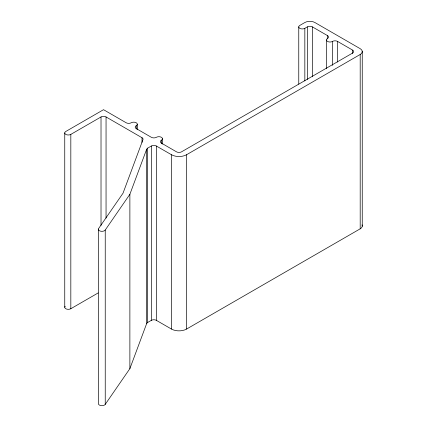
<?xml version="1.0" encoding="UTF-8"?>
<svg xmlns="http://www.w3.org/2000/svg" width="427" height="427" viewBox="0 0 427 427"><rect width="100%" height="100%" fill="white"/><g stroke="black" fill="none" stroke-linecap="round" stroke-linejoin="round"><path stroke-width="0.64" d="M98.402 229.037L98.402 403.371A3.56 2.055 0 0 0 101.06 405.602A3.56 2.055 0 0 0 105.239 404.369L105.239 230.036L129.877 194.296L146.685 149.162L147.651 148.142L151.334 146.018A3.56 2.055 0 0 1 156.362 146.018L171.473 154.729A10.675 6.165 0 0 0 186.567 154.729L360.191 54.491A7.115 4.11 0 0 0 360.191 48.678L314.902 22.53A7.115 4.11 0 0 0 304.835 22.53L299.802 25.433A3.56 2.055 0 0 0 299.802 28.337A3.56 2.055 0 0 0 304.835 28.337L307.349 26.885A3.56 2.055 0 0 1 312.383 26.885L327.482 35.601L327.482 38.932M105.239 404.369L129.877 368.634L146.685 323.501L147.651 322.476L151.334 320.351A3.56 2.055 0 0 1 156.362 320.351L171.473 329.062A10.675 6.165 0 0 0 186.567 329.062L360.191 228.824A7.115 4.11 0 0 0 362.037 224.853M136.245 129.002L136.245 125.671A3.56 2.055 0 0 0 136.245 122.768A3.56 2.055 0 0 0 131.212 122.768A3.56 2.055 0 0 1 126.184 122.768L103.531 109.691L65.79 131.484A3.56 2.055 0 0 0 65.79 134.388A3.56 2.055 0 0 0 70.823 134.388L101.018 116.955A3.56 2.055 0 0 1 106.051 116.955L142.004 137.724A3.56 2.055 0 0 1 142.965 139.608L123.019 193.196L98.626 228.514A3.56 2.055 0 0 0 100.617 231.183A3.56 2.055 0 0 0 105.239 230.036M65.224 306.244A3.56 2.055 0 0 0 66.142 308.897A3.56 2.055 0 0 0 70.823 308.721L98.173 292.933M327.482 35.601A3.56 2.055 0 0 1 327.482 38.51A3.56 2.055 0 0 0 327.482 41.414A3.56 2.055 0 0 0 332.516 41.414A3.56 2.055 0 0 1 337.549 41.414L352.643 50.13L352.643 53.455M362.251 51.224L362.251 226.273M360.191 54.491L360.191 228.824M337.549 41.414L337.549 62.043M332.516 41.414L332.516 65.368M326.441 39.962L326.441 68.571M312.383 26.885L312.383 76.791M307.349 26.885L307.349 79.454M304.835 28.337L304.835 80.906M298.761 26.885L298.761 84.108M186.567 154.729L186.567 329.062M171.473 154.729L171.473 329.062M162.447 138.748L162.447 144.07M136.245 125.671A3.56 2.055 0 0 0 136.245 128.58L151.339 137.297A3.56 2.055 0 0 0 156.373 137.297A3.56 2.055 0 0 1 161.406 137.297A3.56 2.055 0 0 1 161.406 140.2L161.406 143.531M156.362 146.018L156.362 320.351M151.334 146.018L151.334 320.351M147.651 148.142L147.651 322.476M146.685 149.162L146.685 323.501M142.004 137.724L142.004 142.378M137.286 124.22L137.286 129.546M129.877 194.296L129.877 368.634M106.051 116.955L106.051 218.096M101.018 116.955L101.018 225.413M70.823 134.388L70.823 308.721M64.749 132.936L64.749 307.269M352.643 50.13A3.56 2.055 0 0 1 352.643 53.033L181.539 151.825A3.56 2.055 0 0 1 176.506 151.825L161.406 143.109A3.56 2.055 0 0 1 161.406 140.2"/></g></svg>
